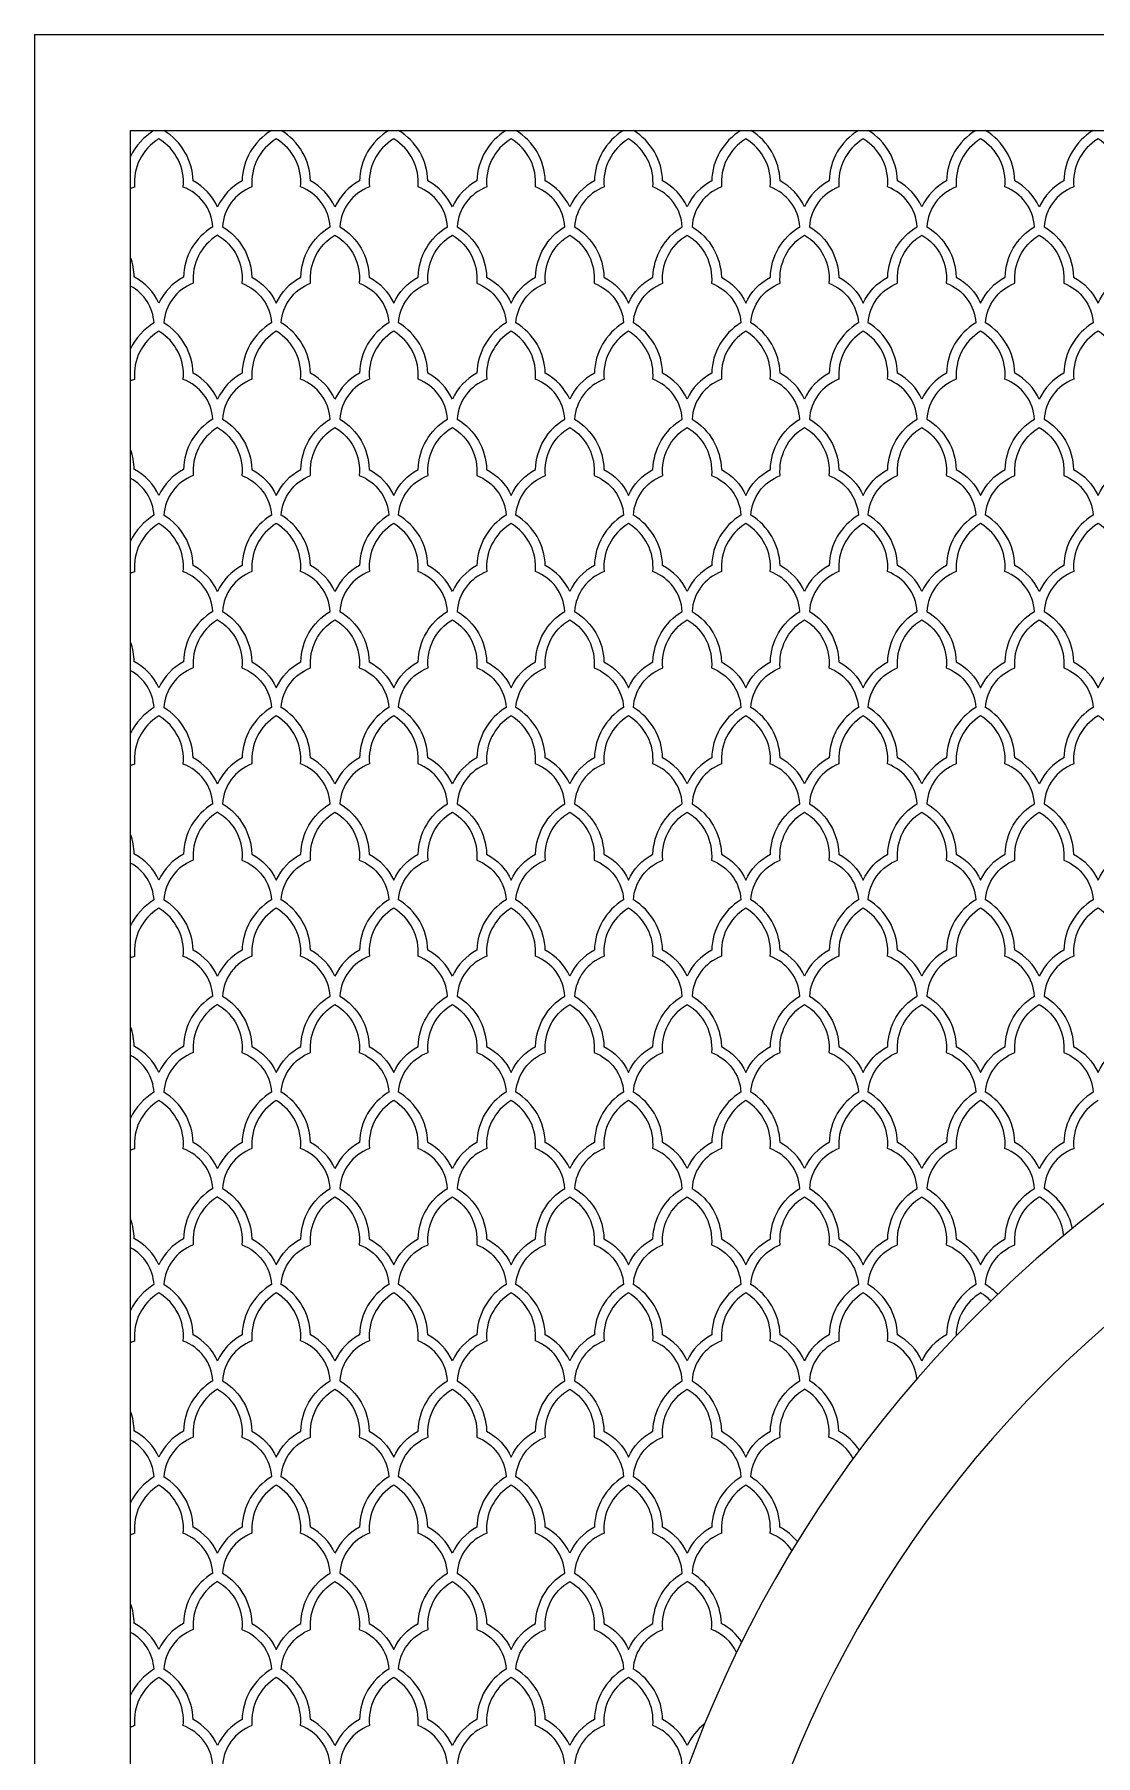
# Model space of a CAD drawing. Header units: inches. Extents: x 280228 to 284028, y 155671 to 163321.
# Drawn here: x 280228 to 281331, y 161531 to 163321 of the extents above; entities that cross this region are included whole.
import ezdxf

# ---------------------------------------------------------------- set-up
doc = ezdxf.new("R2010")
doc.units = ezdxf.units.IN
doc.header["$MEASUREMENT"] = 0
doc.layers.add('freecads.com', color=7, linetype='Continuous')

msp = doc.modelspace()

# ---------------------------------------------------------------- linework, layer by layer
at = {"layer": 'freecads.com'}
for p, q in [((280227.6, 163321.3, 0), (284027.6, 163321.3, 0)), ((280227.6, 163321.3, 0), (280227.6, 160321.3, 0)), ((280327.6, 163221.3, 0), (283927.6, 163221.3, 0)), ((280327.6, 160421.3, 0), (280327.6, 163221.3, 0)), ((280327.6, 160421.3, 0), (280327.6, 163221.3, 0))]:
    msp.add_line(p, q, dxfattribs=at)
at = {"layer": 'freecads.com', "elevation": 0}
for points in [[(280474.1, 163221.3, 0.257721), (280443.6, 163168.9, 0.167823), (280418.1, 163141.8, 0.167823)], [(280540.2, 163141.8, 0.167823), (280514.7, 163168.9, 0.257721), (280484.3, 163221.3)], [(280596.2, 163221.3, 0.257721), (280565.7, 163168.9, 0.167823), (280540.2, 163141.8, 0.167823)], [(280662.3, 163141.8, 0.167823), (280636.8, 163168.9, 0.257721), (280606.4, 163221.3)], [(280718.3, 163221.3, 0.257721), (280687.9, 163168.9, 0.167823), (280662.3, 163141.8, 0.167823)], [(280784.4, 163141.8, 0.167823), (280758.9, 163168.9, 0.257721), (280728.5, 163221.3)], [(280840.4, 163221.3, 0.257721), (280810, 163168.9, 0.167823), (280784.4, 163141.8, 0.167823)], [(280906.5, 163141.8, 0.167823), (280881, 163168.9, 0.257721), (280850.6, 163221.3)], [(280962.5, 163221.3, 0.257721), (280932.1, 163168.9, 0.167823), (280906.5, 163141.8, 0.167823)], [(281028.6, 163141.8, 0.167823), (281003.1, 163168.9, 0.257721), (280972.7, 163221.3)], [(281084.6, 163221.3, 0.257721), (281054.2, 163168.9, 0.167823), (281028.6, 163141.8, 0.167823)], [(281150.7, 163141.8, 0.167823), (281125.2, 163168.9, 0.257721), (281094.8, 163221.3)], [(281206.7, 163221.3, 0.257721), (281176.3, 163168.9, 0.167823), (281150.7, 163141.8, 0.167823)], [(281272.8, 163141.8, 0.167823), (281247.3, 163168.9, 0.257721), (281216.9, 163221.3)], [(281328.8, 163221.3, 0.257721), (281298.4, 163168.9, 0.167823), (281272.8, 163141.8, 0.167823)], [(280418.1, 163112.6, -0.288877), (280443.4, 163062.5, -0.29664), (280474.1, 163021.3, -0.29664)], [(280484.3, 163021.3, -0.29664), (280514.9, 163062.5, -0.288877), (280540.2, 163112.6)], [(280540.2, 163112.6, -0.288877), (280565.5, 163062.5, -0.29664), (280596.2, 163021.3, -0.29664)], [(280606.4, 163021.3, -0.29664), (280637, 163062.5, -0.288877), (280662.3, 163112.6)], [(280662.3, 163112.6, -0.288877), (280687.6, 163062.5, -0.29664), (280718.3, 163021.3, -0.29664)], [(280728.5, 163021.3, -0.29664), (280759.1, 163062.5, -0.288877), (280784.4, 163112.6)], [(280784.4, 163112.6, -0.288877), (280809.7, 163062.5, -0.29664), (280840.4, 163021.3, -0.29664)], [(280850.6, 163021.3, -0.29664), (280881.2, 163062.5, -0.288877), (280906.5, 163112.6)], [(280906.5, 163112.6, -0.288877), (280931.8, 163062.5, -0.29664), (280962.5, 163021.3, -0.29664)], [(280972.7, 163021.3, -0.29664), (281003.3, 163062.5, -0.288877), (281028.6, 163112.6)], [(281028.6, 163112.6, -0.288877), (281053.9, 163062.5, -0.29664), (281084.6, 163021.3, -0.29664)], [(281094.8, 163021.3, -0.29664), (281125.4, 163062.5, -0.288877), (281150.7, 163112.6)], [(281150.7, 163112.6, -0.288877), (281176.1, 163062.5, -0.29664), (281206.7, 163021.3, -0.29664)], [(281216.9, 163021.3, -0.29664), (281247.5, 163062.5, -0.288877), (281272.8, 163112.6)], [(281272.8, 163112.6, -0.288877), (281298.2, 163062.5, -0.29664), (281328.8, 163021.3, -0.29664)], [(280474.1, 163021.3, 0.257721), (280443.6, 162968.9, 0.167823), (280418.1, 162941.8, 0.167823)], [(280540.2, 162941.8, 0.167823), (280514.7, 162968.9, 0.257721), (280484.3, 163021.3)], [(280596.2, 163021.3, 0.257721), (280565.7, 162968.9, 0.167823), (280540.2, 162941.8, 0.167823)], [(280662.3, 162941.8, 0.167823), (280636.8, 162968.9, 0.257721), (280606.4, 163021.3)], [(280718.3, 163021.3, 0.257721), (280687.9, 162968.9, 0.167823), (280662.3, 162941.8, 0.167823)], [(280784.4, 162941.8, 0.167823), (280758.9, 162968.9, 0.257721), (280728.5, 163021.3)], [(280840.4, 163021.3, 0.257721), (280810, 162968.9, 0.167823), (280784.4, 162941.8, 0.167823)], [(280906.5, 162941.8, 0.167823), (280881, 162968.9, 0.257721), (280850.6, 163021.3)], [(280962.5, 163021.3, 0.257721), (280932.1, 162968.9, 0.167823), (280906.5, 162941.8, 0.167823)], [(281028.6, 162941.8, 0.167823), (281003.1, 162968.9, 0.257721), (280972.7, 163021.3)], [(281084.6, 163021.3, 0.257721), (281054.2, 162968.9, 0.167823), (281028.6, 162941.8, 0.167823)], [(281150.7, 162941.8, 0.167823), (281125.2, 162968.9, 0.257721), (281094.8, 163021.3)], [(281206.7, 163021.3, 0.257721), (281176.3, 162968.9, 0.167823), (281150.7, 162941.8, 0.167823)], [(281272.8, 162941.8, 0.167823), (281247.3, 162968.9, 0.257721), (281216.9, 163021.3)], [(281328.8, 163021.3, 0.257721), (281298.4, 162968.9, 0.167823), (281272.8, 162941.8, 0.167823)], [(280418.1, 162912.6, -0.288877), (280443.4, 162862.5, -0.29664), (280474.1, 162821.3, -0.29664)], [(280484.3, 162821.3, -0.29664), (280514.9, 162862.5, -0.288877), (280540.2, 162912.6)], [(280540.2, 162912.6, -0.288877), (280565.5, 162862.5, -0.29664), (280596.2, 162821.3, -0.29664)], [(280606.4, 162821.3, -0.29664), (280637, 162862.5, -0.288877), (280662.3, 162912.6)], [(280662.3, 162912.6, -0.288877), (280687.6, 162862.5, -0.29664), (280718.3, 162821.3, -0.29664)], [(280728.5, 162821.3, -0.29664), (280759.1, 162862.5, -0.288877), (280784.4, 162912.6)], [(280784.4, 162912.6, -0.288877), (280809.7, 162862.5, -0.29664), (280840.4, 162821.3, -0.29664)], [(280850.6, 162821.3, -0.29664), (280881.2, 162862.5, -0.288877), (280906.5, 162912.6)], [(280906.5, 162912.6, -0.288877), (280931.8, 162862.5, -0.29664), (280962.5, 162821.3, -0.29664)], [(280972.7, 162821.3, -0.29664), (281003.3, 162862.5, -0.288877), (281028.6, 162912.6)], [(281028.6, 162912.6, -0.288877), (281053.9, 162862.5, -0.29664), (281084.6, 162821.3, -0.29664)], [(281094.8, 162821.3, -0.29664), (281125.4, 162862.5, -0.288877), (281150.7, 162912.6)], [(281150.7, 162912.6, -0.288877), (281176.1, 162862.5, -0.29664), (281206.7, 162821.3, -0.29664)], [(281216.9, 162821.3, -0.29664), (281247.5, 162862.5, -0.288877), (281272.8, 162912.6)], [(281272.8, 162912.6, -0.288877), (281298.2, 162862.5, -0.29664), (281328.8, 162821.3, -0.29664)], [(280474.1, 162821.3, 0.257721), (280443.6, 162768.9, 0.167823), (280418.1, 162741.8, 0.167823)], [(280540.2, 162741.8, 0.167823), (280514.7, 162768.9, 0.257721), (280484.3, 162821.3)], [(280596.2, 162821.3, 0.257721), (280565.7, 162768.9, 0.167823), (280540.2, 162741.8, 0.167823)], [(280662.3, 162741.8, 0.167823), (280636.8, 162768.9, 0.257721), (280606.4, 162821.3)], [(280718.3, 162821.3, 0.257721), (280687.9, 162768.9, 0.167823), (280662.3, 162741.8, 0.167823)], [(280784.4, 162741.8, 0.167823), (280758.9, 162768.9, 0.257721), (280728.5, 162821.3)], [(280840.4, 162821.3, 0.257721), (280810, 162768.9, 0.167823), (280784.4, 162741.8, 0.167823)], [(280906.5, 162741.8, 0.167823), (280881, 162768.9, 0.257721), (280850.6, 162821.3)], [(280962.5, 162821.3, 0.257721), (280932.1, 162768.9, 0.167823), (280906.5, 162741.8, 0.167823)], [(281028.6, 162741.8, 0.167823), (281003.1, 162768.9, 0.257721), (280972.7, 162821.3)], [(281084.6, 162821.3, 0.257721), (281054.2, 162768.9, 0.167823), (281028.6, 162741.8, 0.167823)], [(281150.7, 162741.8, 0.167823), (281125.2, 162768.9, 0.257721), (281094.8, 162821.3)], [(281206.7, 162821.3, 0.257721), (281176.3, 162768.9, 0.167823), (281150.7, 162741.8, 0.167823)], [(281272.8, 162741.8, 0.167823), (281247.3, 162768.9, 0.257721), (281216.9, 162821.3)], [(281328.8, 162821.3, 0.257721), (281298.4, 162768.9, 0.167823), (281272.8, 162741.8, 0.167823)], [(280418.1, 162712.6, -0.288877), (280443.4, 162662.5, -0.29664), (280474.1, 162621.3, -0.29664)], [(280484.3, 162621.3, -0.29664), (280514.9, 162662.5, -0.288877), (280540.2, 162712.6)], [(280540.2, 162712.6, -0.288877), (280565.5, 162662.5, -0.29664), (280596.2, 162621.3, -0.29664)], [(280606.4, 162621.3, -0.29664), (280637, 162662.5, -0.288877), (280662.3, 162712.6)], [(280662.3, 162712.6, -0.288877), (280687.6, 162662.5, -0.29664), (280718.3, 162621.3, -0.29664)], [(280728.5, 162621.3, -0.29664), (280759.1, 162662.5, -0.288877), (280784.4, 162712.6)], [(280784.4, 162712.6, -0.288877), (280809.7, 162662.5, -0.29664), (280840.4, 162621.3, -0.29664)], [(280850.6, 162621.3, -0.29664), (280881.2, 162662.5, -0.288877), (280906.5, 162712.6)], [(280906.5, 162712.6, -0.288877), (280931.8, 162662.5, -0.29664), (280962.5, 162621.3, -0.29664)], [(280972.7, 162621.3, -0.29664), (281003.3, 162662.5, -0.288877), (281028.6, 162712.6)], [(281028.6, 162712.6, -0.288877), (281053.9, 162662.5, -0.29664), (281084.6, 162621.3, -0.29664)], [(281094.8, 162621.3, -0.29664), (281125.4, 162662.5, -0.288877), (281150.7, 162712.6)], [(281150.7, 162712.6, -0.288877), (281176.1, 162662.5, -0.29664), (281206.7, 162621.3, -0.29664)], [(281216.9, 162621.3, -0.29664), (281247.5, 162662.5, -0.288877), (281272.8, 162712.6)], [(281272.8, 162712.6, -0.288877), (281298.2, 162662.5, -0.29664), (281328.8, 162621.3, -0.29664)], [(280474.1, 162621.3, 0.257721), (280443.6, 162568.9, 0.167823), (280418.1, 162541.8, 0.167823)], [(280540.2, 162541.8, 0.167823), (280514.7, 162568.9, 0.257721), (280484.3, 162621.3)], [(280596.2, 162621.3, 0.257721), (280565.7, 162568.9, 0.167823), (280540.2, 162541.8, 0.167823)], [(280662.3, 162541.8, 0.167823), (280636.8, 162568.9, 0.257721), (280606.4, 162621.3)], [(280718.3, 162621.3, 0.257721), (280687.9, 162568.9, 0.167823), (280662.3, 162541.8, 0.167823)], [(280784.4, 162541.8, 0.167823), (280758.9, 162568.9, 0.257721), (280728.5, 162621.3)], [(280840.4, 162621.3, 0.257721), (280810, 162568.9, 0.167823), (280784.4, 162541.8, 0.167823)], [(280906.5, 162541.8, 0.167823), (280881, 162568.9, 0.257721), (280850.6, 162621.3)], [(280962.5, 162621.3, 0.257721), (280932.1, 162568.9, 0.167823), (280906.5, 162541.8, 0.167823)], [(281028.6, 162541.8, 0.167823), (281003.1, 162568.9, 0.257721), (280972.7, 162621.3)], [(281084.6, 162621.3, 0.257721), (281054.2, 162568.9, 0.167823), (281028.6, 162541.8, 0.167823)], [(281150.7, 162541.8, 0.167823), (281125.2, 162568.9, 0.257721), (281094.8, 162621.3)], [(281206.7, 162621.3, 0.257721), (281176.3, 162568.9, 0.167823), (281150.7, 162541.8, 0.167823)], [(281272.8, 162541.8, 0.167823), (281247.3, 162568.9, 0.257721), (281216.9, 162621.3)], [(281328.8, 162621.3, 0.257721), (281298.4, 162568.9, 0.167823), (281272.8, 162541.8, 0.167823)], [(280418.1, 162512.6, -0.288877), (280443.4, 162462.5, -0.29664), (280474.1, 162421.3, -0.29664)], [(280484.3, 162421.3, -0.29664), (280514.9, 162462.5, -0.288877), (280540.2, 162512.6)], [(280540.2, 162512.6, -0.288877), (280565.5, 162462.5, -0.29664), (280596.2, 162421.3, -0.29664)], [(280606.4, 162421.3, -0.29664), (280637, 162462.5, -0.288877), (280662.3, 162512.6)], [(280662.3, 162512.6, -0.288877), (280687.6, 162462.5, -0.29664), (280718.3, 162421.3, -0.29664)], [(280728.5, 162421.3, -0.29664), (280759.1, 162462.5, -0.288877), (280784.4, 162512.6)], [(280784.4, 162512.6, -0.288877), (280809.7, 162462.5, -0.29664), (280840.4, 162421.3, -0.29664)], [(280850.6, 162421.3, -0.29664), (280881.2, 162462.5, -0.288877), (280906.5, 162512.6)], [(280906.5, 162512.6, -0.288877), (280931.8, 162462.5, -0.29664), (280962.5, 162421.3, -0.29664)], [(280972.7, 162421.3, -0.29664), (281003.3, 162462.5, -0.288877), (281028.6, 162512.6)], [(281028.6, 162512.6, -0.288877), (281053.9, 162462.5, -0.29664), (281084.6, 162421.3, -0.29664)], [(281094.8, 162421.3, -0.29664), (281125.4, 162462.5, -0.288877), (281150.7, 162512.6)], [(281150.7, 162512.6, -0.288877), (281176.1, 162462.5, -0.29664), (281206.7, 162421.3, -0.29664)], [(281216.9, 162421.3, -0.29664), (281247.5, 162462.5, -0.288877), (281272.8, 162512.6)], [(281272.8, 162512.6, -0.288877), (281298.2, 162462.5, -0.29664), (281328.8, 162421.3, -0.29664)], [(280474.1, 162421.3, 0.257721), (280443.6, 162368.9, 0.167823), (280418.1, 162341.8, 0.167823)], [(280540.2, 162341.8, 0.167823), (280514.7, 162368.9, 0.257721), (280484.3, 162421.3)], [(280596.2, 162421.3, 0.257721), (280565.7, 162368.9, 0.167823), (280540.2, 162341.8, 0.167823)], [(280662.3, 162341.8, 0.167823), (280636.8, 162368.9, 0.257721), (280606.4, 162421.3)], [(280718.3, 162421.3, 0.257721), (280687.9, 162368.9, 0.167823), (280662.3, 162341.8, 0.167823)], [(280784.4, 162341.8, 0.167823), (280758.9, 162368.9, 0.257721), (280728.5, 162421.3)], [(280840.4, 162421.3, 0.257721), (280810, 162368.9, 0.167823), (280784.4, 162341.8, 0.167823)], [(280906.5, 162341.8, 0.167823), (280881, 162368.9, 0.257721), (280850.6, 162421.3)], [(280962.5, 162421.3, 0.257721), (280932.1, 162368.9, 0.167823), (280906.5, 162341.8, 0.167823)], [(281028.6, 162341.8, 0.167823), (281003.1, 162368.9, 0.257721), (280972.7, 162421.3)], [(281084.6, 162421.3, 0.257721), (281054.2, 162368.9, 0.167823), (281028.6, 162341.8, 0.167823)], [(281150.7, 162341.8, 0.167823), (281125.2, 162368.9, 0.257721), (281094.8, 162421.3)], [(281206.7, 162421.3, 0.257721), (281176.3, 162368.9, 0.167823), (281150.7, 162341.8, 0.167823)], [(281272.8, 162341.8, 0.167823), (281247.3, 162368.9, 0.257721), (281216.9, 162421.3)], [(281328.8, 162421.3, 0.257721), (281298.4, 162368.9, 0.167823), (281272.8, 162341.8, 0.167823)], [(280418.1, 162312.6, -0.288877), (280443.4, 162262.5, -0.29664), (280474.1, 162221.3, -0.29664)], [(280484.3, 162221.3, -0.29664), (280514.9, 162262.5, -0.288877), (280540.2, 162312.6)], [(280540.2, 162312.6, -0.288877), (280565.5, 162262.5, -0.29664), (280596.2, 162221.3, -0.29664)], [(280606.4, 162221.3, -0.29664), (280637, 162262.5, -0.288877), (280662.3, 162312.6)], [(280662.3, 162312.6, -0.288877), (280687.6, 162262.5, -0.29664), (280718.3, 162221.3, -0.29664)], [(280728.5, 162221.3, -0.29664), (280759.1, 162262.5, -0.288877), (280784.4, 162312.6)], [(280784.4, 162312.6, -0.288877), (280809.7, 162262.5, -0.29664), (280840.4, 162221.3, -0.29664)], [(280850.6, 162221.3, -0.29664), (280881.2, 162262.5, -0.288877), (280906.5, 162312.6)], [(280906.5, 162312.6, -0.288877), (280931.8, 162262.5, -0.29664), (280962.5, 162221.3, -0.29664)], [(280972.7, 162221.3, -0.29664), (281003.3, 162262.5, -0.288877), (281028.6, 162312.6)], [(281028.6, 162312.6, -0.288877), (281053.9, 162262.5, -0.29664), (281084.6, 162221.3, -0.29664)], [(281094.8, 162221.3, -0.29664), (281125.4, 162262.5, -0.288877), (281150.7, 162312.6)], [(281150.7, 162312.6, -0.288877), (281176.1, 162262.5, -0.29664), (281206.7, 162221.3, -0.29664)], [(281216.9, 162221.3, -0.29664), (281247.5, 162262.5, -0.288877), (281272.8, 162312.6)], [(281272.8, 162312.6, -0.288877), (281298.2, 162262.5, -0.29664), (281328.8, 162221.3, -0.29664)], [(280474.1, 162221.3, 0.257721), (280443.6, 162168.9, 0.167823), (280418.1, 162141.8, 0.167823)], [(280540.2, 162141.8, 0.167823), (280514.7, 162168.9, 0.257721), (280484.3, 162221.3)], [(280596.2, 162221.3, 0.257721), (280565.7, 162168.9, 0.167823), (280540.2, 162141.8, 0.167823)], [(280662.3, 162141.8, 0.167823), (280636.8, 162168.9, 0.257721), (280606.4, 162221.3)], [(280718.3, 162221.3, 0.257721), (280687.9, 162168.9, 0.167823), (280662.3, 162141.8, 0.167823)], [(280784.4, 162141.8, 0.167823), (280758.9, 162168.9, 0.257721), (280728.5, 162221.3)], [(280840.4, 162221.3, 0.257721), (280810, 162168.9, 0.167823), (280784.4, 162141.8, 0.167823)], [(280906.5, 162141.8, 0.167823), (280881, 162168.9, 0.257721), (280850.6, 162221.3)], [(280962.5, 162221.3, 0.257721), (280932.1, 162168.9, 0.167823), (280906.5, 162141.8, 0.167823)], [(281028.6, 162141.8, 0.167823), (281003.1, 162168.9, 0.257721), (280972.7, 162221.3)], [(281084.6, 162221.3, 0.257721), (281054.2, 162168.9, 0.167823), (281028.6, 162141.8, 0.167823)], [(281150.7, 162141.8, 0.167823), (281125.2, 162168.9, 0.257721), (281094.8, 162221.3)], [(281206.7, 162221.3, 0.257721), (281176.3, 162168.9, 0.167823), (281150.7, 162141.8, 0.167823)], [(281272.8, 162141.8, 0.167823), (281247.3, 162168.9, 0.257721), (281216.9, 162221.3)], [(280418.1, 162112.6, -0.288877), (280443.4, 162062.5, -0.29664), (280474.1, 162021.3, -0.29664)], [(280484.3, 162021.3, -0.29664), (280514.9, 162062.5, -0.288877), (280540.2, 162112.6)], [(280540.2, 162112.6, -0.288877), (280565.5, 162062.5, -0.29664), (280596.2, 162021.3, -0.29664)], [(280606.4, 162021.3, -0.29664), (280637, 162062.5, -0.288877), (280662.3, 162112.6)], [(280662.3, 162112.6, -0.288877), (280687.6, 162062.5, -0.29664), (280718.3, 162021.3, -0.29664)], [(280728.5, 162021.3, -0.29664), (280759.1, 162062.5, -0.288877), (280784.4, 162112.6)], [(280784.4, 162112.6, -0.288877), (280809.7, 162062.5, -0.29664), (280840.4, 162021.3, -0.29664)], [(280850.6, 162021.3, -0.29664), (280881.2, 162062.5, -0.288877), (280906.5, 162112.6)], [(280906.5, 162112.6, -0.288877), (280931.8, 162062.5, -0.29664), (280962.5, 162021.3, -0.29664)], [(280972.7, 162021.3, -0.29664), (281003.3, 162062.5, -0.288877), (281028.6, 162112.6)], [(281028.6, 162112.6, -0.288877), (281053.9, 162062.5, -0.29664), (281084.6, 162021.3, -0.29664)], [(281094.8, 162021.3, -0.29664), (281125.4, 162062.5, -0.288877), (281150.7, 162112.6)], [(281150.7, 162112.6, -0.288877), (281176.1, 162062.5, -0.29664), (281206.7, 162021.3, -0.29664)], [(281216.9, 162021.3, -0.29664), (281247.5, 162062.5, -0.288877), (281272.8, 162112.6)], [(280474.1, 162021.3, 0.257721), (280443.6, 161968.9, 0.167823), (280418.1, 161941.8, 0.167823)], [(280540.2, 161941.8, 0.167823), (280514.7, 161968.9, 0.257721), (280484.3, 162021.3)], [(280596.2, 162021.3, 0.257721), (280565.7, 161968.9, 0.167823), (280540.2, 161941.8, 0.167823)], [(280662.3, 161941.8, 0.167823), (280636.8, 161968.9, 0.257721), (280606.4, 162021.3)], [(280718.3, 162021.3, 0.257721), (280687.9, 161968.9, 0.167823), (280662.3, 161941.8, 0.167823)], [(280784.4, 161941.8, 0.167823), (280758.9, 161968.9, 0.257721), (280728.5, 162021.3)], [(280840.4, 162021.3, 0.257721), (280810, 161968.9, 0.167823), (280784.4, 161941.8, 0.167823)], [(280906.5, 161941.8, 0.167823), (280881, 161968.9, 0.257721), (280850.6, 162021.3)], [(280962.5, 162021.3, 0.257721), (280932.1, 161968.9, 0.167823), (280906.5, 161941.8, 0.167823)], [(281028.6, 161941.8, 0.167823), (281003.1, 161968.9, 0.257721), (280972.7, 162021.3)], [(280418.1, 161912.6, -0.288877), (280443.4, 161862.5, -0.29664), (280474.1, 161821.3, -0.29664)], [(280484.3, 161821.3, -0.29664), (280514.9, 161862.5, -0.288877), (280540.2, 161912.6)], [(280540.2, 161912.6, -0.288877), (280565.5, 161862.5, -0.29664), (280596.2, 161821.3, -0.29664)], [(280606.4, 161821.3, -0.29664), (280637, 161862.5, -0.288877), (280662.3, 161912.6)], [(280662.3, 161912.6, -0.288877), (280687.6, 161862.5, -0.29664), (280718.3, 161821.3, -0.29664)], [(280728.5, 161821.3, -0.29664), (280759.1, 161862.5, -0.288877), (280784.4, 161912.6)], [(280784.4, 161912.6, -0.288877), (280809.7, 161862.5, -0.29664), (280840.4, 161821.3, -0.29664)], [(280850.6, 161821.3, -0.29664), (280881.2, 161862.5, -0.288877), (280906.5, 161912.6)], [(280906.5, 161912.6, -0.288877), (280931.8, 161862.5, -0.29664), (280962.5, 161821.3, -0.29664)], [(280972.7, 161821.3, -0.29664), (281003.3, 161862.5, -0.288877), (281028.6, 161912.6)], [(280474.1, 161821.3, 0.257721), (280443.6, 161768.9, 0.167823), (280418.1, 161741.8, 0.167823)], [(280540.2, 161741.8, 0.167823), (280514.7, 161768.9, 0.257721), (280484.3, 161821.3)], [(280596.2, 161821.3, 0.257721), (280565.7, 161768.9, 0.167823), (280540.2, 161741.8, 0.167823)], [(280662.3, 161741.8, 0.167823), (280636.8, 161768.9, 0.257721), (280606.4, 161821.3)], [(280718.3, 161821.3, 0.257721), (280687.9, 161768.9, 0.167823), (280662.3, 161741.8, 0.167823)], [(280784.4, 161741.8, 0.167823), (280758.9, 161768.9, 0.257721), (280728.5, 161821.3)], [(280840.4, 161821.3, 0.257721), (280810, 161768.9, 0.167823), (280784.4, 161741.8, 0.167823)], [(280906.5, 161741.8, 0.167823), (280881, 161768.9, 0.257721), (280850.6, 161821.3)], [(280418.1, 161712.6, -0.288877), (280443.4, 161662.5, -0.29664), (280474.1, 161621.3, -0.29664)], [(280484.3, 161621.3, -0.29664), (280514.9, 161662.5, -0.288877), (280540.2, 161712.6)], [(280540.2, 161712.6, -0.288877), (280565.5, 161662.5, -0.29664), (280596.2, 161621.3, -0.29664)], [(280606.4, 161621.3, -0.29664), (280637, 161662.5, -0.288877), (280662.3, 161712.6)], [(280662.3, 161712.6, -0.288877), (280687.6, 161662.5, -0.29664), (280718.3, 161621.3, -0.29664)], [(280728.5, 161621.3, -0.29664), (280759.1, 161662.5, -0.288877), (280784.4, 161712.6)], [(280784.4, 161712.6, -0.288877), (280809.7, 161662.5, -0.29664), (280840.4, 161621.3, -0.29664)], [(280850.6, 161621.3, -0.29664), (280881.2, 161662.5, -0.288877), (280906.5, 161712.6)], [(280474.1, 161621.3, 0.257721), (280443.6, 161568.9, 0.167823), (280418.1, 161541.8, 0.167823)], [(280540.2, 161541.8, 0.167823), (280514.7, 161568.9, 0.257721), (280484.3, 161621.3)], [(280596.2, 161621.3, 0.257721), (280565.7, 161568.9, 0.167823), (280540.2, 161541.8, 0.167823)], [(280662.3, 161541.8, 0.167823), (280636.8, 161568.9, 0.257721), (280606.4, 161621.3)], [(280718.3, 161621.3, 0.257721), (280687.9, 161568.9, 0.167823), (280662.3, 161541.8, 0.167823)], [(280784.4, 161541.8, 0.167823), (280758.9, 161568.9, 0.257721), (280728.5, 161621.3)], [(280840.4, 161621.3, 0.257721), (280810, 161568.9, 0.167823), (280784.4, 161541.8, 0.167823)], [(280906.5, 161541.8, 0.167823), (280881, 161568.9, 0.257721), (280850.6, 161621.3)]]:
    msp.add_lwpolyline(points, format="xyb", dxfattribs=at)
for points in [[(280535.1, 163121.2, 0.29762), (280504.5, 163162.6, 0.288877), (280479.2, 163212.6, 0.288877), (280453.9, 163162.6, 0.29762), (280423.2, 163121.2, -0.257772), (280453.6, 163068.8, -0.167823), (280479.2, 163041.7, -0.167823), (280504.7, 163068.8, -0.257772)], [(280657.2, 163121.2, 0.29762), (280626.6, 163162.6, 0.288877), (280601.3, 163212.6, 0.288877), (280576, 163162.6, 0.29762), (280545.3, 163121.2, -0.257772), (280575.8, 163068.8, -0.167823), (280601.3, 163041.7, -0.167823), (280626.8, 163068.8, -0.257772)], [(280779.3, 163121.2, 0.29762), (280748.7, 163162.6, 0.288877), (280723.4, 163212.6, 0.288877), (280698.1, 163162.6, 0.29762), (280667.4, 163121.2, -0.257772), (280697.9, 163068.8, -0.167823), (280723.4, 163041.7, -0.167823), (280748.9, 163068.8, -0.257772)], [(280901.5, 163121.2, 0.29762), (280870.8, 163162.6, 0.288877), (280845.5, 163212.6, 0.288877), (280820.2, 163162.6, 0.29762), (280789.5, 163121.2, -0.257772), (280820, 163068.8, -0.167823), (280845.5, 163041.7, -0.167823), (280871, 163068.8, -0.257772)], [(281023.6, 163121.2, 0.29762), (280992.9, 163162.6, 0.288877), (280967.6, 163212.6, 0.288877), (280942.3, 163162.6, 0.29762), (280911.6, 163121.2, -0.257772), (280942.1, 163068.8, -0.167823), (280967.6, 163041.7, -0.167823), (280993.1, 163068.8, -0.257772)], [(281145.7, 163121.2, 0.29762), (281115, 163162.6, 0.288877), (281089.7, 163212.6, 0.288877), (281064.4, 163162.6, 0.29762), (281033.7, 163121.2, -0.257772), (281064.2, 163068.8, -0.167823), (281089.7, 163041.7, -0.167823), (281115.2, 163068.8, -0.257772)], [(281267.8, 163121.2, 0.29762), (281237.1, 163162.6, 0.288877), (281211.8, 163212.6, 0.288877), (281186.5, 163162.6, 0.29762), (281155.8, 163121.2, -0.257772), (281186.3, 163068.8, -0.167823), (281211.8, 163041.7, -0.167823), (281237.3, 163068.8, -0.257772)], [(281389.9, 163121.2, 0.29762), (281359.2, 163162.6, 0.288877), (281333.9, 163212.6, 0.288877), (281308.6, 163162.6, 0.29762), (281277.9, 163121.2, -0.257772), (281308.4, 163068.8, -0.167823), (281333.9, 163041.7, -0.167823), (281359.4, 163068.8, -0.257772)], [(280535.1, 162921.2, 0.29762), (280504.5, 162962.6, 0.288877), (280479.2, 163012.6, 0.288877), (280453.9, 162962.6, 0.29762), (280423.2, 162921.2, -0.257772), (280453.6, 162868.8, -0.167823), (280479.2, 162841.7, -0.167823), (280504.7, 162868.8, -0.257772)], [(280657.2, 162921.2, 0.29762), (280626.6, 162962.6, 0.288877), (280601.3, 163012.6, 0.288877), (280576, 162962.6, 0.29762), (280545.3, 162921.2, -0.257772), (280575.8, 162868.8, -0.167823), (280601.3, 162841.7, -0.167823), (280626.8, 162868.8, -0.257772)], [(280779.3, 162921.2, 0.29762), (280748.7, 162962.6, 0.288877), (280723.4, 163012.6, 0.288877), (280698.1, 162962.6, 0.29762), (280667.4, 162921.2, -0.257772), (280697.9, 162868.8, -0.167823), (280723.4, 162841.7, -0.167823), (280748.9, 162868.8, -0.257772)], [(280901.5, 162921.2, 0.29762), (280870.8, 162962.6, 0.288877), (280845.5, 163012.6, 0.288877), (280820.2, 162962.6, 0.29762), (280789.5, 162921.2, -0.257772), (280820, 162868.8, -0.167823), (280845.5, 162841.7, -0.167823), (280871, 162868.8, -0.257772)], [(281023.6, 162921.2, 0.29762), (280992.9, 162962.6, 0.288877), (280967.6, 163012.6, 0.288877), (280942.3, 162962.6, 0.29762), (280911.6, 162921.2, -0.257772), (280942.1, 162868.8, -0.167823), (280967.6, 162841.7, -0.167823), (280993.1, 162868.8, -0.257772)], [(281145.7, 162921.2, 0.29762), (281115, 162962.6, 0.288877), (281089.7, 163012.6, 0.288877), (281064.4, 162962.6, 0.29762), (281033.7, 162921.2, -0.257772), (281064.2, 162868.8, -0.167823), (281089.7, 162841.7, -0.167823), (281115.2, 162868.8, -0.257772)], [(281267.8, 162921.2, 0.29762), (281237.1, 162962.6, 0.288877), (281211.8, 163012.6, 0.288877), (281186.5, 162962.6, 0.29762), (281155.8, 162921.2, -0.257772), (281186.3, 162868.8, -0.167823), (281211.8, 162841.7, -0.167823), (281237.3, 162868.8, -0.257772)], [(281389.9, 162921.2, 0.29762), (281359.2, 162962.6, 0.288877), (281333.9, 163012.6, 0.288877), (281308.6, 162962.6, 0.29762), (281277.9, 162921.2, -0.257772), (281308.4, 162868.8, -0.167823), (281333.9, 162841.7, -0.167823), (281359.4, 162868.8, -0.257772)], [(280535.1, 162721.2, 0.29762), (280504.5, 162762.6, 0.288877), (280479.2, 162812.6, 0.288877), (280453.9, 162762.6, 0.29762), (280423.2, 162721.2, -0.257772), (280453.6, 162668.8, -0.167823), (280479.2, 162641.7, -0.167823), (280504.7, 162668.8, -0.257772)], [(280657.2, 162721.2, 0.29762), (280626.6, 162762.6, 0.288877), (280601.3, 162812.6, 0.288877), (280576, 162762.6, 0.29762), (280545.3, 162721.2, -0.257772), (280575.8, 162668.8, -0.167823), (280601.3, 162641.7, -0.167823), (280626.8, 162668.8, -0.257772)], [(280779.3, 162721.2, 0.29762), (280748.7, 162762.6, 0.288877), (280723.4, 162812.6, 0.288877), (280698.1, 162762.6, 0.29762), (280667.4, 162721.2, -0.257772), (280697.9, 162668.8, -0.167823), (280723.4, 162641.7, -0.167823), (280748.9, 162668.8, -0.257772)], [(280901.5, 162721.2, 0.29762), (280870.8, 162762.6, 0.288877), (280845.5, 162812.6, 0.288877), (280820.2, 162762.6, 0.29762), (280789.5, 162721.2, -0.257772), (280820, 162668.8, -0.167823), (280845.5, 162641.7, -0.167823), (280871, 162668.8, -0.257772)], [(281023.6, 162721.2, 0.29762), (280992.9, 162762.6, 0.288877), (280967.6, 162812.6, 0.288877), (280942.3, 162762.6, 0.29762), (280911.6, 162721.2, -0.257772), (280942.1, 162668.8, -0.167823), (280967.6, 162641.7, -0.167823), (280993.1, 162668.8, -0.257772)], [(281145.7, 162721.2, 0.29762), (281115, 162762.6, 0.288877), (281089.7, 162812.6, 0.288877), (281064.4, 162762.6, 0.29762), (281033.7, 162721.2, -0.257772), (281064.2, 162668.8, -0.167823), (281089.7, 162641.7, -0.167823), (281115.2, 162668.8, -0.257772)], [(281267.8, 162721.2, 0.29762), (281237.1, 162762.6, 0.288877), (281211.8, 162812.6, 0.288877), (281186.5, 162762.6, 0.29762), (281155.8, 162721.2, -0.257772), (281186.3, 162668.8, -0.167823), (281211.8, 162641.7, -0.167823), (281237.3, 162668.8, -0.257772)], [(281389.9, 162721.2, 0.29762), (281359.2, 162762.6, 0.288877), (281333.9, 162812.6, 0.288877), (281308.6, 162762.6, 0.29762), (281277.9, 162721.2, -0.257772), (281308.4, 162668.8, -0.167823), (281333.9, 162641.7, -0.167823), (281359.4, 162668.8, -0.257772)], [(280535.1, 162521.2, 0.29762), (280504.5, 162562.6, 0.288877), (280479.2, 162612.6, 0.288877), (280453.9, 162562.6, 0.29762), (280423.2, 162521.2, -0.257772), (280453.6, 162468.8, -0.167823), (280479.2, 162441.7, -0.167823), (280504.7, 162468.8, -0.257772)], [(280657.2, 162521.2, 0.29762), (280626.6, 162562.6, 0.288877), (280601.3, 162612.6, 0.288877), (280576, 162562.6, 0.29762), (280545.3, 162521.2, -0.257772), (280575.8, 162468.8, -0.167823), (280601.3, 162441.7, -0.167823), (280626.8, 162468.8, -0.257772)], [(280779.3, 162521.2, 0.29762), (280748.7, 162562.6, 0.288877), (280723.4, 162612.6, 0.288877), (280698.1, 162562.6, 0.29762), (280667.4, 162521.2, -0.257772), (280697.9, 162468.8, -0.167823), (280723.4, 162441.7, -0.167823), (280748.9, 162468.8, -0.257772)], [(280901.5, 162521.2, 0.29762), (280870.8, 162562.6, 0.288877), (280845.5, 162612.6, 0.288877), (280820.2, 162562.6, 0.29762), (280789.5, 162521.2, -0.257772), (280820, 162468.8, -0.167823), (280845.5, 162441.7, -0.167823), (280871, 162468.8, -0.257772)], [(281023.6, 162521.2, 0.29762), (280992.9, 162562.6, 0.288877), (280967.6, 162612.6, 0.288877), (280942.3, 162562.6, 0.29762), (280911.6, 162521.2, -0.257772), (280942.1, 162468.8, -0.167823), (280967.6, 162441.7, -0.167823), (280993.1, 162468.8, -0.257772)], [(281145.7, 162521.2, 0.29762), (281115, 162562.6, 0.288877), (281089.7, 162612.6, 0.288877), (281064.4, 162562.6, 0.29762), (281033.7, 162521.2, -0.257772), (281064.2, 162468.8, -0.167823), (281089.7, 162441.7, -0.167823), (281115.2, 162468.8, -0.257772)], [(281267.8, 162521.2, 0.29762), (281237.1, 162562.6, 0.288877), (281211.8, 162612.6, 0.288877), (281186.5, 162562.6, 0.29762), (281155.8, 162521.2, -0.257772), (281186.3, 162468.8, -0.167823), (281211.8, 162441.7, -0.167823), (281237.3, 162468.8, -0.257772)], [(281389.9, 162521.2, 0.29762), (281359.2, 162562.6, 0.288877), (281333.9, 162612.6, 0.288877), (281308.6, 162562.6, 0.29762), (281277.9, 162521.2, -0.257772), (281308.4, 162468.8, -0.167823), (281333.9, 162441.7, -0.167823), (281359.4, 162468.8, -0.257772)], [(280535.1, 162321.2, 0.29762), (280504.5, 162362.6, 0.288877), (280479.2, 162412.6, 0.288877), (280453.9, 162362.6, 0.29762), (280423.2, 162321.2, -0.257772), (280453.6, 162268.8, -0.167823), (280479.2, 162241.7, -0.167823), (280504.7, 162268.8, -0.257772)], [(280657.2, 162321.2, 0.29762), (280626.6, 162362.6, 0.288877), (280601.3, 162412.6, 0.288877), (280576, 162362.6, 0.29762), (280545.3, 162321.2, -0.257772), (280575.8, 162268.8, -0.167823), (280601.3, 162241.7, -0.167823), (280626.8, 162268.8, -0.257772)], [(280779.3, 162321.2, 0.29762), (280748.7, 162362.6, 0.288877), (280723.4, 162412.6, 0.288877), (280698.1, 162362.6, 0.29762), (280667.4, 162321.2, -0.257772), (280697.9, 162268.8, -0.167823), (280723.4, 162241.7, -0.167823), (280748.9, 162268.8, -0.257772)], [(280901.5, 162321.2, 0.29762), (280870.8, 162362.6, 0.288877), (280845.5, 162412.6, 0.288877), (280820.2, 162362.6, 0.29762), (280789.5, 162321.2, -0.257772), (280820, 162268.8, -0.167823), (280845.5, 162241.7, -0.167823), (280871, 162268.8, -0.257772)], [(281023.6, 162321.2, 0.29762), (280992.9, 162362.6, 0.288877), (280967.6, 162412.6, 0.288877), (280942.3, 162362.6, 0.29762), (280911.6, 162321.2, -0.257772), (280942.1, 162268.8, -0.167823), (280967.6, 162241.7, -0.167823), (280993.1, 162268.8, -0.257772)], [(281145.7, 162321.2, 0.29762), (281115, 162362.6, 0.288877), (281089.7, 162412.6, 0.288877), (281064.4, 162362.6, 0.29762), (281033.7, 162321.2, -0.257772), (281064.2, 162268.8, -0.167823), (281089.7, 162241.7, -0.167823), (281115.2, 162268.8, -0.257772)], [(281267.8, 162321.2, 0.29762), (281237.1, 162362.6, 0.288877), (281211.8, 162412.6, 0.288877), (281186.5, 162362.6, 0.29762), (281155.8, 162321.2, -0.257772), (281186.3, 162268.8, -0.167823), (281211.8, 162241.7, -0.167823), (281237.3, 162268.8, -0.257772)], [(281389.9, 162321.2, 0.29762), (281359.2, 162362.6, 0.288877), (281333.9, 162412.6, 0.288877), (281308.6, 162362.6, 0.29762), (281277.9, 162321.2, -0.257772), (281308.4, 162268.8, -0.167823), (281333.9, 162241.7, -0.167823), (281359.4, 162268.8, -0.257772)], [(280535.1, 162121.2, 0.29762), (280504.5, 162162.6, 0.288877), (280479.2, 162212.6, 0.288877), (280453.9, 162162.6, 0.29762), (280423.2, 162121.2, -0.257772), (280453.6, 162068.8, -0.167823), (280479.2, 162041.7, -0.167823), (280504.7, 162068.8, -0.257772)], [(280657.2, 162121.2, 0.29762), (280626.6, 162162.6, 0.288877), (280601.3, 162212.6, 0.288877), (280576, 162162.6, 0.29762), (280545.3, 162121.2, -0.257772), (280575.8, 162068.8, -0.167823), (280601.3, 162041.7, -0.167823), (280626.8, 162068.8, -0.257772)], [(280779.3, 162121.2, 0.29762), (280748.7, 162162.6, 0.288877), (280723.4, 162212.6, 0.288877), (280698.1, 162162.6, 0.29762), (280667.4, 162121.2, -0.257772), (280697.9, 162068.8, -0.167823), (280723.4, 162041.7, -0.167823), (280748.9, 162068.8, -0.257772)], [(280901.5, 162121.2, 0.29762), (280870.8, 162162.6, 0.288877), (280845.5, 162212.6, 0.288877), (280820.2, 162162.6, 0.29762), (280789.5, 162121.2, -0.257772), (280820, 162068.8, -0.167823), (280845.5, 162041.7, -0.167823), (280871, 162068.8, -0.257772)], [(281023.6, 162121.2, 0.29762), (280992.9, 162162.6, 0.288877), (280967.6, 162212.6, 0.288877), (280942.3, 162162.6, 0.29762), (280911.6, 162121.2, -0.257772), (280942.1, 162068.8, -0.167823), (280967.6, 162041.7, -0.167823), (280993.1, 162068.8, -0.257772)], [(281145.7, 162121.2, 0.29762), (281115, 162162.6, 0.288877), (281089.7, 162212.6, 0.288877), (281064.4, 162162.6, 0.29762), (281033.7, 162121.2, -0.257772), (281064.2, 162068.8, -0.167823), (281089.7, 162041.7, -0.167823), (281115.2, 162068.8, -0.257772)], [(281267.8, 162121.2, 0.29762), (281237.1, 162162.6, 0.288877), (281211.8, 162212.6, 0.288877), (281186.5, 162162.6, 0.29762), (281155.8, 162121.2, -0.257772), (281186.3, 162068.8, -0.167823), (281211.8, 162041.7, -0.167823), (281237.3, 162068.8, -0.257772)], [(280535.1, 161921.2, 0.29762), (280504.5, 161962.6, 0.288877), (280479.2, 162012.6, 0.288877), (280453.9, 161962.6, 0.29762), (280423.2, 161921.2, -0.257772), (280453.6, 161868.8, -0.167823), (280479.2, 161841.7, -0.167823), (280504.7, 161868.8, -0.257772)], [(280657.2, 161921.2, 0.29762), (280626.6, 161962.6, 0.288877), (280601.3, 162012.6, 0.288877), (280576, 161962.6, 0.29762), (280545.3, 161921.2, -0.257772), (280575.8, 161868.8, -0.167823), (280601.3, 161841.7, -0.167823), (280626.8, 161868.8, -0.257772)], [(280779.3, 161921.2, 0.29762), (280748.7, 161962.6, 0.288877), (280723.4, 162012.6, 0.288877), (280698.1, 161962.6, 0.29762), (280667.4, 161921.2, -0.257772), (280697.9, 161868.8, -0.167823), (280723.4, 161841.7, -0.167823), (280748.9, 161868.8, -0.257772)], [(280901.5, 161921.2, 0.29762), (280870.8, 161962.6, 0.288877), (280845.5, 162012.6, 0.288877), (280820.2, 161962.6, 0.29762), (280789.5, 161921.2, -0.257772), (280820, 161868.8, -0.167823), (280845.5, 161841.7, -0.167823), (280871, 161868.8, -0.257772)], [(281023.6, 161921.2, 0.29762), (280992.9, 161962.6, 0.288877), (280967.6, 162012.6, 0.288877), (280942.3, 161962.6, 0.29762), (280911.6, 161921.2, -0.257772), (280942.1, 161868.8, -0.167823), (280967.6, 161841.7, -0.167823), (280993.1, 161868.8, -0.257772)], [(280535.1, 161721.2, 0.29762), (280504.5, 161762.6, 0.288877), (280479.2, 161812.6, 0.288877), (280453.9, 161762.6, 0.29762), (280423.2, 161721.2, -0.257772), (280453.6, 161668.8, -0.167823), (280479.2, 161641.7, -0.167823), (280504.7, 161668.8, -0.257772)], [(280657.2, 161721.2, 0.29762), (280626.6, 161762.6, 0.288877), (280601.3, 161812.6, 0.288877), (280576, 161762.6, 0.29762), (280545.3, 161721.2, -0.257772), (280575.8, 161668.8, -0.167823), (280601.3, 161641.7, -0.167823), (280626.8, 161668.8, -0.257772)], [(280779.3, 161721.2, 0.29762), (280748.7, 161762.6, 0.288877), (280723.4, 161812.6, 0.288877), (280698.1, 161762.6, 0.29762), (280667.4, 161721.2, -0.257772), (280697.9, 161668.8, -0.167823), (280723.4, 161641.7, -0.167823), (280748.9, 161668.8, -0.257772)], [(280901.5, 161721.2, 0.29762), (280870.8, 161762.6, 0.288877), (280845.5, 161812.6, 0.288877), (280820.2, 161762.6, 0.29762), (280789.5, 161721.2, -0.257772), (280820, 161668.8, -0.167823), (280845.5, 161641.7, -0.167823), (280871, 161668.8, -0.257772)], [(280535.1, 161521.2, 0.29762), (280504.5, 161562.6, 0.288877), (280479.2, 161612.6, 0.288877), (280453.9, 161562.6, 0.29762), (280423.2, 161521.2, -0.257772), (280453.6, 161468.8, -0.167823), (280479.2, 161441.7, -0.167823), (280504.7, 161468.8, -0.257772)], [(280657.2, 161521.2, 0.29762), (280626.6, 161562.6, 0.288877), (280601.3, 161612.6, 0.288877), (280576, 161562.6, 0.29762), (280545.3, 161521.2, -0.257772), (280575.8, 161468.8, -0.167823), (280601.3, 161441.7, -0.167823), (280626.8, 161468.8, -0.257772)], [(280779.3, 161521.2, 0.29762), (280748.7, 161562.6, 0.288877), (280723.4, 161612.6, 0.288877), (280698.1, 161562.6, 0.29762), (280667.4, 161521.2, -0.257772), (280697.9, 161468.8, -0.167823), (280723.4, 161441.7, -0.167823), (280748.9, 161468.8, -0.257772)], [(280901.5, 161521.2, 0.29762), (280870.8, 161562.6, 0.288877), (280845.5, 161612.6, 0.288877), (280820.2, 161562.6, 0.29762), (280789.5, 161521.2, -0.257772), (280820, 161468.8, -0.167823), (280845.5, 161441.7, -0.167823), (280871, 161468.8, -0.257772)]]:
    msp.add_lwpolyline(points, format="xyb", close=True, dxfattribs=at)
at = {"layer": 'freecads.com'}
for centre, radius, start, end in [((280384.1, 163167.5, 0), 62.6, 120.9121, 154.5861), ((280384.1, 163167.5, 0), 52.6, 120.9689, 185.4201), ((280330, 163167.5, 0), 52.6, 354.5799, 59.0311), ((280330, 163167.5, 0), 62.6, 1.2805, 59.0879), ((280348.1, 163118.4, 0), 47.1, 110.3173, 115.8411), ((280366, 163118.4, 0), 47.1, 3.3864, 69.6827), ((280366, 163118.4, 0), 57.1, 24.157, 62.2642), ((280445.2, 163067.4, 0), 62.6, 120.9011, 178.7195), ((280445.2, 163067.4, 0), 52.6, 120.9689, 185.4201), ((280268.9, 163067.4, 0), 62.6, 1.2805, 20.5266), ((280305, 163018.3, 0), 57.1, 24.157, 62.2642), ((280409.2, 163018.3, 0), 57.1, 117.7358, 155.843), ((280305, 163018.3, 0), 47.1, 3.5927, 61.3064), ((280409.2, 163018.3, 0), 47.1, 110.3173, 176.4073), ((280384.1, 162967.5, 0), 62.6, 120.9121, 154.5861), ((280330, 162967.5, 0), 62.6, 1.2805, 59.0879), ((280384.1, 162967.5, 0), 52.6, 120.9689, 185.4201), ((280330, 162967.5, 0), 52.6, 354.5799, 59.0311), ((280348.1, 162918.4, 0), 47.1, 110.3173, 115.8411), ((280366, 162918.4, 0), 47.1, 3.3864, 69.6827), ((280366, 162918.4, 0), 57.1, 24.157, 62.2642), ((280445.2, 162867.4, 0), 62.6, 120.9011, 178.7195), ((280445.2, 162867.4, 0), 52.6, 120.9689, 185.4201), ((280268.9, 162867.4, 0), 62.6, 1.2805, 20.5266), ((280305, 162818.3, 0), 47.1, 3.5927, 61.3064), ((280305, 162818.3, 0), 57.1, 24.157, 62.2642), ((280409.2, 162818.3, 0), 57.1, 117.7358, 155.843), ((280409.2, 162818.3, 0), 47.1, 110.3173, 176.4073), ((280384.1, 162767.5, 0), 62.6, 120.9121, 154.5861), ((280330, 162767.5, 0), 62.6, 1.2805, 59.0879), ((280384.1, 162767.5, 0), 52.6, 120.9689, 185.4201), ((280330, 162767.5, 0), 52.6, 354.5799, 59.0311), ((280366, 162718.4, 0), 57.1, 24.157, 62.2642), ((280348.1, 162718.4, 0), 47.1, 110.3173, 115.8411), ((280366, 162718.4, 0), 47.1, 3.3864, 69.6827), ((280445.2, 162667.4, 0), 62.6, 120.9011, 178.7195), ((280445.2, 162667.4, 0), 52.6, 120.9689, 185.4201), ((280268.9, 162667.4, 0), 62.6, 1.2805, 20.5266), ((280305, 162618.3, 0), 47.1, 3.5927, 61.3064), ((280305, 162618.3, 0), 57.1, 24.157, 62.2642), ((280409.2, 162618.3, 0), 57.1, 117.7358, 155.843), ((280409.2, 162618.3, 0), 47.1, 110.3173, 176.4073), ((280384.1, 162567.5, 0), 62.6, 120.9121, 154.5861), ((280330, 162567.5, 0), 62.6, 1.2805, 59.0879), ((280384.1, 162567.5, 0), 52.6, 120.9689, 185.4201), ((280330, 162567.5, 0), 52.6, 354.5799, 59.0311), ((280366, 162518.4, 0), 57.1, 24.157, 62.2642), ((280348.1, 162518.4, 0), 47.1, 110.3173, 115.8411), ((280366, 162518.4, 0), 47.1, 3.3864, 69.6827), ((280445.2, 162467.4, 0), 62.6, 120.9011, 178.7195), ((280445.2, 162467.4, 0), 52.6, 120.9689, 185.4201), ((280268.9, 162467.4, 0), 62.6, 1.2805, 20.5266), ((280305, 162418.3, 0), 47.1, 3.5927, 61.3064), ((280305, 162418.3, 0), 57.1, 24.157, 62.2642), ((280409.2, 162418.3, 0), 57.1, 117.7358, 155.843), ((280409.2, 162418.3, 0), 47.1, 110.3173, 176.4073), ((280384.1, 162367.5, 0), 62.6, 120.9121, 154.5861), ((280384.1, 162367.5, 0), 52.6, 120.9689, 185.4201), ((280330, 162367.5, 0), 52.6, 354.5799, 59.0311), ((280330, 162367.5, 0), 62.6, 1.2805, 59.0879), ((282127.6, 161071.3, 0), 1300, 330, 210), ((280348.1, 162318.4, 0), 47.1, 110.3173, 115.8411), ((280366, 162318.4, 0), 47.1, 3.3864, 69.6827), ((280366, 162318.4, 0), 57.1, 24.157, 62.2642), ((280445.2, 162267.4, 0), 62.6, 120.9011, 178.7195), ((280445.2, 162267.4, 0), 52.6, 120.9689, 185.4201), ((280268.9, 162267.4, 0), 62.6, 1.2805, 20.5266), ((280305, 162218.3, 0), 57.1, 24.157, 62.2642), ((280409.2, 162218.3, 0), 57.1, 117.7358, 155.843), ((280409.2, 162218.3, 0), 47.1, 110.3173, 176.4073), ((282127.6, 161071.3, 0), 1200, 327.2028, 212.7972), ((280305, 162218.3, 0), 47.1, 3.5927, 61.3064), ((280384.1, 162167.5, 0), 62.6, 120.9121, 154.5861), ((280384.1, 162167.5, 0), 52.6, 120.9689, 185.4201), ((280330, 162167.5, 0), 52.6, 354.5799, 59.0311), ((280330, 162167.5, 0), 62.6, 1.2805, 59.0879), ((281361, 162167.5, 0), 62.6, 120.9121, 178.7195), ((281361, 162167.5, 0), 52.6, 120.9689, 185.4201), ((280348.1, 162118.4, 0), 47.1, 110.3173, 115.8411), ((280366, 162118.4, 0), 47.1, 3.3864, 69.6827), ((280366, 162118.4, 0), 57.1, 24.157, 62.2642), ((281324.9, 162118.4, 0), 57.1, 117.7358, 155.843), ((281324.9, 162118.4, 0), 47.1, 110.3173, 176.6136), ((280445.2, 162067.4, 0), 62.6, 120.9011, 178.7195), ((281245.8, 162067.4, 0), 62.6, 11.2834, 59.0989), ((280445.2, 162067.4, 0), 52.6, 120.9689, 185.4201), ((281245.8, 162067.4, 0), 52.6, 5.2907, 59.0311), ((280268.9, 162067.4, 0), 62.6, 1.2805, 20.5266), ((280305, 162018.3, 0), 57.1, 24.157, 62.2642), ((280409.2, 162018.3, 0), 57.1, 117.7358, 155.843), ((280305, 162018.3, 0), 47.1, 3.5927, 61.3064), ((280409.2, 162018.3, 0), 47.1, 110.3173, 176.4073), ((280384.1, 161967.5, 0), 62.6, 120.9121, 154.5861), ((280384.1, 161967.5, 0), 52.6, 120.9689, 185.4201), ((280330, 161967.5, 0), 52.6, 354.5799, 59.0311), ((280330, 161967.5, 0), 62.6, 1.2805, 59.0879), ((281116.8, 161967.5, 0), 62.6, 120.9121, 178.7195), ((281116.8, 161967.5, 0), 52.6, 120.9689, 185.4201), ((281062.6, 161967.5, 0), 52.6, 354.5799, 59.0311), ((281062.6, 161967.5, 0), 62.6, 1.2805, 59.0879), ((281238.9, 161967.5, 0), 62.6, 120.9121, 178.7195), ((281238.9, 161967.5, 0), 52.6, 120.9689, 179.6366), ((281184.7, 161967.5, 0), 52.6, 44.332, 59.0311), ((281184.7, 161967.5, 0), 62.6, 44.265, 59.0879), ((280348.1, 161918.4, 0), 47.1, 110.3173, 115.8411), ((280366, 161918.4, 0), 47.1, 3.3864, 69.6827), ((280366, 161918.4, 0), 57.1, 24.157, 62.2642), ((281080.7, 161918.4, 0), 57.1, 117.7358, 155.843), ((281080.7, 161918.4, 0), 47.1, 110.3173, 176.6136), ((281098.6, 161918.4, 0), 47.1, 5.6702, 69.6827), ((281098.6, 161918.4, 0), 57.1, 24.157, 62.2642), ((281202.8, 161918.4, 0), 57.1, 117.7358, 155.843), ((280445.2, 161867.4, 0), 62.6, 120.9011, 178.7195), ((280445.2, 161867.4, 0), 52.6, 120.9689, 185.4201), ((281001.6, 161867.4, 0), 52.6, 354.5799, 59.0311), ((281001.6, 161867.4, 0), 62.6, 1.2805, 59.0989), ((280268.9, 161867.4, 0), 62.6, 1.2805, 20.5266), ((280305, 161818.3, 0), 57.1, 24.157, 62.2642), ((280409.2, 161818.3, 0), 57.1, 117.7358, 155.843), ((281037.6, 161818.3, 0), 57.1, 32.3892, 62.2642), ((280305, 161818.3, 0), 47.1, 3.5927, 61.3064), ((280409.2, 161818.3, 0), 47.1, 110.3173, 176.4073), ((281037.6, 161818.3, 0), 47.1, 27.6096, 69.6827), ((280384.1, 161767.5, 0), 62.6, 120.9121, 154.5861), ((280330, 161767.5, 0), 62.6, 1.2805, 59.0879), ((280994.7, 161767.5, 0), 62.6, 120.9121, 178.7195), ((280940.5, 161767.5, 0), 62.6, 1.2805, 59.0879), ((280384.1, 161767.5, 0), 52.6, 120.9689, 185.4201), ((280330, 161767.5, 0), 52.6, 354.5799, 59.0311), ((280994.7, 161767.5, 0), 52.6, 120.9689, 185.4201), ((280940.5, 161767.5, 0), 52.6, 354.5799, 59.0311), ((280348.1, 161718.4, 0), 47.1, 110.3173, 115.8411), ((280366, 161718.4, 0), 47.1, 3.3864, 69.6827), ((280366, 161718.4, 0), 57.1, 24.157, 62.2642), ((280958.6, 161718.4, 0), 57.1, 117.7358, 155.843), ((280958.6, 161718.4, 0), 47.1, 110.3173, 176.6136), ((280976.5, 161718.4, 0), 47.1, 33.9526, 69.6827), ((280976.5, 161718.4, 0), 57.1, 38.472, 62.2642), ((280445.2, 161667.4, 0), 62.6, 120.9011, 178.7195), ((280445.2, 161667.4, 0), 52.6, 120.9689, 185.4201), ((280879.5, 161667.4, 0), 52.6, 354.5799, 59.0311), ((280879.5, 161667.4, 0), 62.6, 1.2805, 59.0989), ((280268.9, 161667.4, 0), 62.6, 1.2805, 20.5266), ((280305, 161618.3, 0), 47.1, 3.5927, 61.3064), ((280305, 161618.3, 0), 57.1, 24.157, 62.2642), ((280409.2, 161618.3, 0), 57.1, 117.7358, 155.843), ((280409.2, 161618.3, 0), 47.1, 110.3173, 176.4073), ((280915.5, 161618.3, 0), 47.1, 25.6341, 69.6827), ((280915.5, 161618.3, 0), 57.1, 33.1685, 62.2642), ((280384.1, 161567.5, 0), 62.6, 120.9121, 154.5861), ((280330, 161567.5, 0), 62.6, 1.2805, 59.0879), ((280384.1, 161567.5, 0), 52.6, 120.9689, 185.4201), ((280330, 161567.5, 0), 52.6, 354.5799, 59.0311), ((280366, 161518.4, 0), 57.1, 24.157, 62.2642), ((280958.6, 161518.4, 0), 57.1, 126.4423, 155.843), ((280348.1, 161518.4, 0), 47.1, 110.3173, 115.8411), ((280366, 161518.4, 0), 47.1, 3.3864, 69.6827)]:
    msp.add_arc(centre, radius, start, end, dxfattribs=at)

doc.saveas('drawing.dxf')
